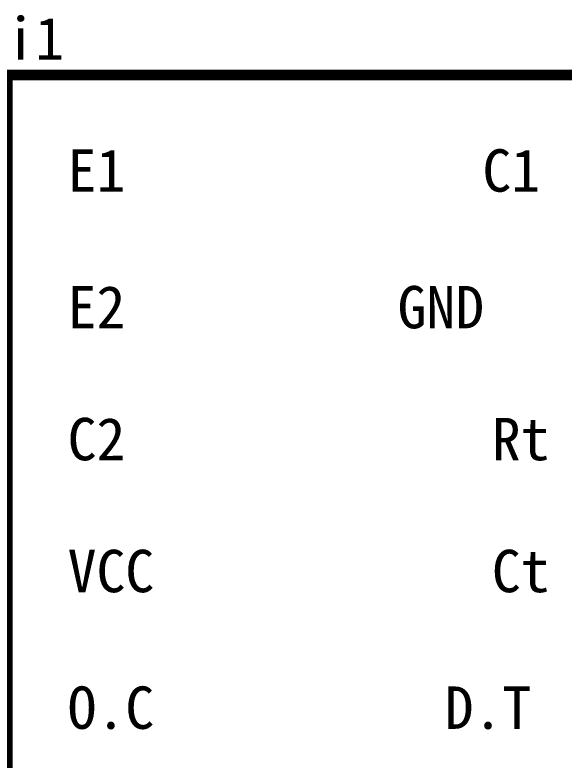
# Model space of a CAD drawing. Header units: inches. Extents: x 0 to 11.5, y 0 to 7.6.
# Drawn here: x 3.159 to 3.775, y 4.681 to 5.517 of the extents above; entities that cross this region are included whole.
import ezdxf

# ---------------------------------------------------------------- set-up
doc = ezdxf.new("R2010")
doc.units = ezdxf.units.IN
doc.header["$MEASUREMENT"] = 0
doc.layers.add('Sheet', color=255, linetype='Continuous')

msp = doc.modelspace()

# ---------------------------------------------------------------- linework, layer by layer
at = {"layer": 'Sheet'}
for points in [[(3.1502, 5.44993, 0.0118, 0.0118, 0), (3.85009, 5.44993, 0.0118, 0.0118, 0), (3.85009, 4.19991, 0.0118, 0.0118, 0), (3.1502, 4.19991, 0.0118, 0.0118, 0), (3.1502, 5.44993, 0.0118, 0.0118, 0)], [(3.1502, 5.44993, 0.0039, 0.0039, 0), (3.1502, 4.19991, 0.0039, 0.0039, 0), (3.85009, 4.19991, 0.0039, 0.0039, 0), (3.85009, 5.44993, 0.0039, 0.0039, 0), (3.1502, 5.44993, 0.0039, 0.0039, 0), (3.1502, 5.44993, 0.0039, 0.0039, 0)]]:
    msp.add_lwpolyline(points, format="xyseb", close=True, dxfattribs=at)

# ---------------------------------------------------------------- texts
for s, p in [('i1', (3.14887, 5.46713)), ('E1', (3.21767, 5.31894)), ('C1', (3.68339, 5.31894)), ('E2', (3.21767, 5.16546)), ('GND', (3.58813, 5.16546)), ('C2', (3.21767, 5.01727)), ('Rt', (3.69397, 5.01727)), ('VCC', (3.21767, 4.86908)), ('Ct', (3.69397, 4.86908)), ('O.C', (3.21767, 4.7156)), ('D.T', (3.64105, 4.7156))]:
    msp.add_text(s, height=0.047632, dxfattribs=at).set_placement(p)

doc.saveas('drawing.dxf')
